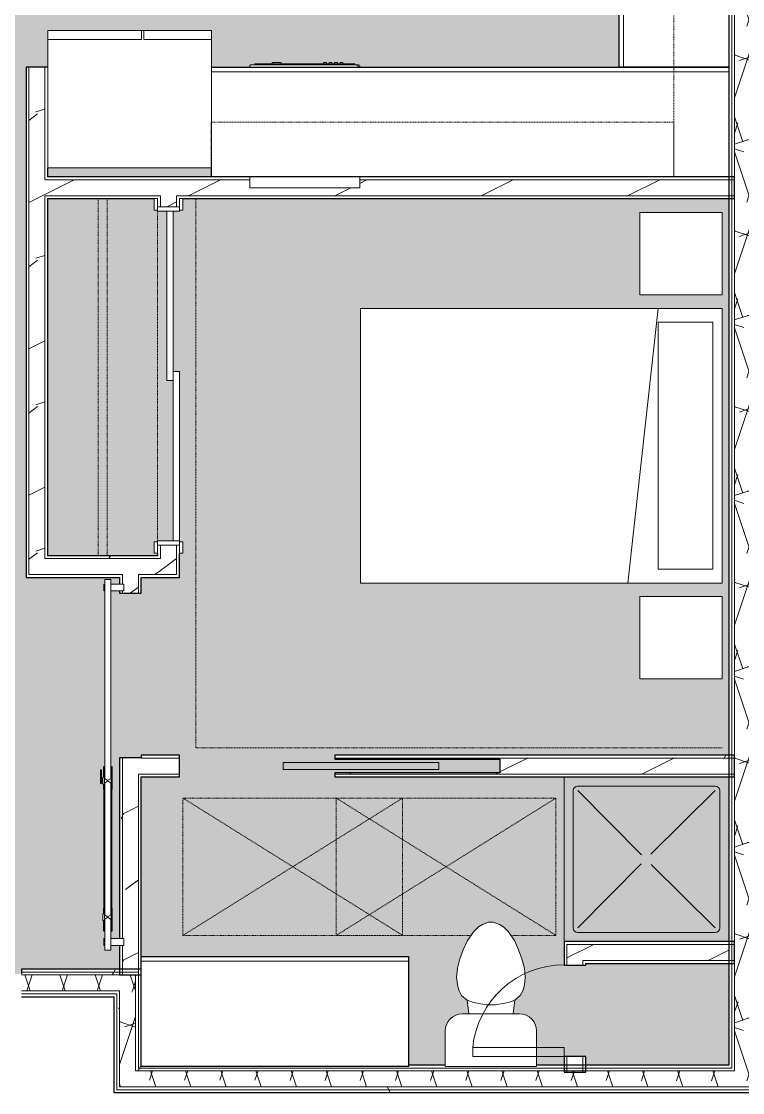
# Model space of a CAD drawing. Header units: inches. Extents: x -4830 to -235, y 9551 to 12852.
# Drawn here: x -3093.1 to -2935.5, y 11716.6 to 11950.7 of the extents above; entities that cross this region are included whole.
import ezdxf

# ---------------------------------------------------------------- set-up
doc = ezdxf.new("R2010")
doc.units = ezdxf.units.IN
doc.header["$MEASUREMENT"] = 0
doc.linetypes.add('Dash', pattern=[0.25, 0.125, -0.125])
for name, color, linetype, lineweight in [('0-1', 7, 'Continuous', 5), ('0-2', 7, 'Continuous', 9), ('A-AREA-PATT-2', 254, 'Continuous', 9), ('A-DOOR-1', 7, 'Continuous', 9), ('A-DOOR-2', 50, 'Continuous', 13), ('A-DOOR-3', 250, 'Continuous', 25), ('A-DOOR-FRAM-1', 50, 'Continuous', 13), ('A-GENM-HDLN-1', 7, 'Dash', 9), ('A-WALL-1', 250, 'Continuous', 25), ('A-WALL-2', 7, 'Continuous', 9), ('A-WALL-PATT-1', 7, 'Continuous', 9), ('A-WALL-PATT-2', 8, 'Continuous', 9), ('A-WALL-PATT-3', 253, 'Continuous', 9), ('I-FURN-1', 7, 'Continuous', 9), ('I-FURN-HDLN-1', 7, 'Dash', 9), ('I-WALL-1', 250, 'Continuous', 25), ('P-SANR-FIXT-1', 7, 'Continuous', 9), ('Q-CASE-1', 250, 'Continuous', 25), ('Q-CASE-2', 7, 'Continuous', 9), ('Q-CASE-HDLN-1', 7, 'Dash', 9), ('Q-SPCQ-1', 7, 'Continuous', 9)]:
    doc.layers.add(name, color=color, linetype=linetype, lineweight=lineweight)
pattern_1 = [(0, (0, 0), (61.44, 15.36), [2.534, -43.546, 2.534, -43.546, -245.76]), (0, (0, 0), (61.44, 15.36), [-92.16, 2.534, -89.626, 2.534, -43.546, -107.52]), (0, (0, 0), (61.44, 15.36), [-230.4, 2.534, -28.186, 2.534, -74.266]), (120, (23.04, 7.68), (-44.02215, 45.5286), [2.534, -43.546, 2.534, -43.546, -245.76]), (120, (23.04, 7.68), (-44.02215, 45.5286), [-92.16, 2.534, -89.626, 2.534, -43.546, -107.52]), (120, (23.04, 7.68), (-44.02215, 45.5286), [-230.4, 2.534, -28.186, 2.534, -74.266]), (240, (30.72, 38.4), (-17.41785, -60.8886), [2.534, -43.546, 2.534, -43.546, -245.76]), (240, (30.72, 38.4), (-17.41785, -60.8886), [-92.16, 2.534, -89.626, 2.534, -43.546, -107.52]), (240, (30.72, 38.4), (-17.41785, -60.8886), [-230.4, 2.534, -28.186, 2.534, -74.266])]
pattern_2 = [(216.87, (12.795, 31.987), (95.9612857, 63.9749714), [15.994, -143.942]), (206.565, (31.987, 22.391), (-31.986981, -31.986924), [35.763, -35.763]), (198.435, (31.987, 6.397), (-63.974746, -31.987128), [20.231, -80.922])]
pattern_3 = [(161.57, (0.96, 0.96), (-7.6802237, -0.0009796), [0, -54.643, 6.067, 0]), (18.43, (-0.96, 0.96), (-7.6802237, 0.0009796), [0, -54.643, 6.067, 0]), (108.43, (0.96, 0.96), (3.8382953, -19.2013653), [18.211, -42.499]), (71.57, (-0.96, 0.96), (3.8382953, 19.2013653), [18.211, -42.499])]

# ---------------------------------------------------------------- blocks, each defined once
blk = doc.blocks.new('Pocket_Door_2385 - 34_ x 80_-1722045-FLOOR PLAN - 3RD FLOOR')
at = {"layer": 'A-DOOR-2'}
for p, q in [((-39.67, 0.75), (-39.67, -0.75)), ((-5.67, 0.75), (-39.67, 0.75)), ((-5.67, -0.75), (-5.67, 0.75)), ((-39.67, -0.75), (-5.67, -0.75))]:
    blk.add_line(p, q, dxfattribs=at)
blk = doc.blocks.new('FOLDING_SLIDING CLOSET - 72_ x 80_-1372885-FLOOR PLAN - 3RD FLOOR')
at = {"layer": 'A-DOOR-1'}
for p, q in [((-38.75, 3.25), (-36.25, 3.25)), ((-38.75, 2.5), (-38.75, 3.25)), ((-36.25, 2.5), (-38.75, 2.5)), ((-36.25, 3.25), (-36.25, 2.5)), ((36.25, 3.25), (38.75, 3.25)), ((36.25, 2.5), (36.25, 3.25)), ((38.75, 2.5), (36.25, 2.5)), ((38.75, 3.25), (38.75, 2.5)), ((-38.75, -2.25), (-36.25, -2.25)), ((-38.75, -3), (-38.75, -2.25)), ((-36.25, -2.25), (-36.25, -3)), ((36.25, -2.25), (38.75, -2.25)), ((36.25, -3), (36.25, -2.25)), ((38.75, -2.25), (38.75, -3)), ((-36.25, -3), (-38.75, -3)), ((38.75, -3), (36.25, -3))]:
    blk.add_line(p, q, dxfattribs=at)
at = {"layer": 'A-DOOR-2'}
for p, q in [((-1, 0.5), (36, 0.5)), ((-1, -0.875), (-1, 0.5)), ((36, 0.5), (36, -0.875)), ((-36, -0.875), (1, -0.875)), ((-36, -2.25), (-36, -0.875)), ((1, -2.25), (-36, -2.25)), ((36, -0.875), (-1, -0.875)), ((1, -0.875), (1, -2.25))]:
    blk.add_line(p, q, dxfattribs=at)
at = {"layer": 'A-DOOR-FRAM-1'}
for p, q in [((-37, 2.5), (-36, 2.5)), ((-37, -2.25), (-37, 2.5)), ((-36, 2.5), (-36, -2.25)), ((36, 2.5), (37, 2.5)), ((36, -2.25), (36, 2.5)), ((37, 2.5), (37, -2.25)), ((-36, -2.25), (-37, -2.25)), ((37, -2.25), (36, -2.25))]:
    blk.add_line(p, q, dxfattribs=at)
blk = doc.blocks.new('Refrigerator_-_Side-by-Side_6047 - 36_ X 30_-345559-FLOOR PLAN - 3RD FLOOR')
at = {"layer": 'Q-SPCQ-1'}
for p, q in [((17.87, 14.42), (-17.88, 14.42)), ((-17.88, 14.42), (-17.88, -15.58)), ((17.87, -15.58), (17.87, 14.42)), ((-17.88, -13.58), (-3.13, -13.58)), ((-17.88, -13.58), (-17.88, -15.58)), ((-3.13, -15.58), (-3.13, -13.58)), ((-2.63, -13.58), (17.87, -13.58)), ((-2.63, -13.58), (-2.63, -15.58)), ((17.87, -15.58), (17.87, -13.58)), ((-17.88, -15.58), (17.87, -15.58)), ((-3.13, -15.58), (-17.88, -15.58)), ((17.87, -15.58), (-2.63, -15.58))]:
    blk.add_line(p, q, dxfattribs=at)
blk = doc.blocks.new('OD_CW_Base Cabinet - OD_CW_Base Cabinet-1964684-FLOOR PLAN - 3RD FLOOR')
at = {"layer": 'Q-CASE-1'}
for p, q in [((0.74, 0), (113.84, 0)), ((113.84, 0), (113.84, -24)), ((0.74, -24), (0.74, -22)), ((113.84, -24), (0.74, -24))]:
    blk.add_line(p, q, dxfattribs=at)
at = {"layer": 'Q-CASE-2'}
for p, q in [((0.74, 0), (113.84, 0)), ((113.84, -1), (0.74, -1)), ((0.74, -1), (113.84, -1)), ((113.84, 0), (113.84, -1)), ((113.84, -1), (113.84, -24)), ((0.74, -24), (0.74, -22)), ((113.84, -24), (0.74, -24))]:
    blk.add_line(p, q, dxfattribs=at)
blk = doc.blocks.new('Dishwasher_15404 - 34_ counter-V39-FLOOR PLAN - 3RD FLOOR')
at = {"layer": 'Q-SPCQ-1'}
for p, q in [((2.37, 0), (0, 0)), ((0, 0), (0, -24)), ((26.68, 0), (26.37, 0)), ((26.87, -22.93), (26.87, -0.2)), ((27.12, -1.09), (26.87, -1.09)), ((27.12, -1.09), (27.12, -22.91)), ((27.37, -4.82), (27.12, -4.82)), ((27.12, -6.79), (27.37, -6.79)), ((27.37, -4.96), (27.37, -5.81)), ((27.37, -5.81), (27.37, -6.66)), ((27.37, -16.15), (27.12, -16.15)), ((27.37, -16.15), (27.37, -16.74)), ((27.12, -16.74), (27.37, -16.74)), ((27.37, -17.33), (27.12, -17.33)), ((27.12, -17.92), (27.37, -17.92)), ((27.37, -18.51), (27.12, -18.51)), ((27.37, -17.33), (27.37, -17.92)), ((27.37, -18.51), (27.37, -19.1)), ((27.12, -19.1), (27.37, -19.1)), ((27.37, -19.69), (27.12, -19.69)), ((27.12, -20.28), (27.37, -20.28)), ((27.37, -19.69), (27.37, -20.28)), ((27.12, -22.91), (26.87, -22.91)), ((26.87, -23.8), (26.87, -22.93)), ((0, -24), (2.37, -24)), ((26.37, -24), (26.68, -24))]:
    blk.add_line(p, q, dxfattribs=at)
for centre, radius, start, end in [((26.68, -0.2), 0.197, 360, 90), ((26.68, -0.2), 0.197, 15, 75), ((25.8, -22.93), 1.07, 302.4275, 0), ((26.68, -23.8), 0.197, 270, 0)]:
    blk.add_arc(centre, radius, start, end, dxfattribs=at)
blk = doc.blocks.new('OD_CW_Base Cabinet - OD_CW_Base Cabinet-1964726-FLOOR PLAN - 3RD FLOOR')
at = {"layer": 'Q-CASE-1'}
for p, q in [((0.74, -24), (0.74, 0)), ((0.74, 0), (133.01, 0)), ((133.01, 0), (133.01, -24)), ((46.97, -24), (0.74, -24)), ((133.01, -24), (70.97, -24))]:
    blk.add_line(p, q, dxfattribs=at)
at = {"layer": 'Q-CASE-2'}
for p, q in [((0.74, -1), (0.74, 0)), ((0.74, 0), (133.01, 0)), ((46.97, -1), (0.74, -1)), ((0.74, -24), (0.74, -1)), ((0.74, -1), (46.97, -1)), ((133.01, -1), (70.97, -1)), ((70.97, -1), (133.01, -1)), ((133.01, 0), (133.01, -1)), ((133.01, -1), (133.01, -24)), ((46.97, -24), (0.74, -24)), ((133.01, -24), (70.97, -24))]:
    blk.add_line(p, q, dxfattribs=at)
blk = doc.blocks.new('OD_CW_Upper Cabinet - OD_CW_Upper Cabinet-1964754-FLOOR PLAN - 3RD FLOOR')
at = {"layer": 'Q-CASE-HDLN-1'}
for p, q in [((157.01, 24), (0.74, 24)), ((0.74, 24), (0.74, 12)), ((157.01, 12), (157.01, 24)), ((0.74, 12), (157.01, 12))]:
    blk.add_line(p, q, dxfattribs=at)
blk = doc.blocks.new('Toilet-Domestic-3D - Toilet-Domestic-3D-1372870-FLOOR PLAN - 3RD FLOOR')
at = {"layer": 'P-SANR-FIXT-1'}
for p, q in [((-1.87, 11.5), (-0.5, 12)), ((-0.5, 12), (0.5, 12)), ((0.5, 12), (1.87, 11.5)), ((-5.13, 8), (-3.74, 10)), ((-3.74, 10), (-2.74, 11)), ((-2.74, 11), (-1.87, 11.5)), ((1.87, 11.5), (2.74, 11)), ((2.74, 11), (3.74, 10)), ((3.74, 10), (5.13, 8)), ((-6.06, 6), (-5.13, 8)), ((5.13, 8), (6.06, 6)), ((-6.79, 4), (-6.06, 6)), ((6.06, 6), (6.79, 4)), ((-7.33, 1.99), (-6.79, 4)), ((6.79, 4), (7.33, 1.99)), ((-7.5, 0), (-7.33, 1.99)), ((7.33, 1.99), (7.5, 0)), ((-7.41, -1), (-7.5, 0)), ((-7.24, -2), (-7.41, -1)), ((-6.97, -3), (-7.24, -2)), ((7.24, -2), (6.97, -3)), ((7.41, -1), (7.24, -2)), ((7.5, 0), (7.41, -1)), ((-6.4, -4), (-6.97, -3)), ((-5.21, -5), (-6.4, -4)), ((6.4, -4), (5.21, -5)), ((6.97, -3), (6.4, -4)), ((-3.84, -5.5), (-5.21, -5)), ((-4.86, -8.02), (-5.21, -5)), ((-1, -6), (-3.84, -5.5)), ((1, -6), (-1, -6)), ((3.84, -5.5), (1, -6)), ((5.21, -5), (3.84, -5.5)), ((4.86, -8.02), (5.21, -5)), ((6.25, -8.02), (-6.25, -8.02)), ((-9.98, -11.75), (-9.98, -19.48)), ((9.98, -19.48), (9.98, -11.75)), ((-9.98, -19.48), (9.98, -19.48))]:
    blk.add_line(p, q, dxfattribs=at)
for centre, start, end in [((-6.25, -11.75), 90, 180), ((6.25, -11.75), 0, 90)]:
    blk.add_arc(centre, 3.73, start, end, dxfattribs=at)
blk = doc.blocks.new('OD_CW_Base Cabinet - OD_CW_Base Cabinet-1913600-FLOOR PLAN - 3RD FLOOR')
at = {"layer": 'Q-CASE-1'}
for p, q in [((0.74, -24), (0.74, 0)), ((0.74, 0), (59.14, 0)), ((59.14, 0), (59.14, -24)), ((59.14, -24), (0.74, -24))]:
    blk.add_line(p, q, dxfattribs=at)
at = {"layer": 'Q-CASE-2'}
for p, q in [((0.74, -1), (0.74, 0)), ((0.74, 0), (59.14, 0)), ((59.14, -1), (0.74, -1)), ((0.74, -24), (0.74, -1)), ((0.74, -1), (59.14, -1)), ((59.14, 0), (59.14, -1)), ((59.14, -1), (59.14, -24)), ((59.14, -24), (0.74, -24))]:
    blk.add_line(p, q, dxfattribs=at)
blk = doc.blocks.new('Shower Base-3D - 36_ x 36_-V42-FLOOR PLAN - 3RD FLOOR')
at = {"layer": 'P-SANR-FIXT-1'}
for p, q in [((-18, 18), (-18, -18)), ((-16, -15), (-16, 15)), ((-15, 16), (15, 16)), ((-1.12, 1), (-15, 15)), ((0.97, 1.14), (15, 15)), ((16, 15), (16, -15)), ((-1.13, -0.98), (-15, -15)), ((1.01, -1.11), (15, -15)), ((15, -16), (-15, -16))]:
    blk.add_line(p, q, dxfattribs=at)
for centre, start, end in [((-15, 15), 90, 180), ((15, 15), 360, 90), ((-15, -15), 180, 270), ((15, -15), 270, 0)]:
    blk.add_arc(centre, 1, start, end, dxfattribs=at)
blk = doc.blocks.new('Interior_barn_door_18732 - Interior_barn_door_18732-1656080-FLOOR PLAN - 3RD FLOOR')
at = {"layer": 'A-DOOR-1'}
for p, q in [((-53.21, 5.57), (-60, 5.57)), ((-60, 4.95), (-60, 5.57)), ((-60, 4.32), (-60, 4.95)), ((-57.5, 5.85), (-59, 5.85)), ((-59, 5.85), (-59, 5.57)), ((-57.5, 5.57), (-57.5, 5.85)), ((-53.56, 6), (-52.06, 6)), ((-53.56, 6), (-53.56, 5.67)), ((-53.56, 5.67), (-52.06, 5.67)), ((-53.29, 5.67), (-52.82, 4.92)), ((-52.82, 4.98), (-53.29, 4.23)), ((-52.76, 4.92), (-52.29, 5.67)), ((-52.29, 4.23), (-52.76, 4.98)), ((-23.42, 5.57), (-52.37, 5.57)), ((-52.06, 5.67), (-52.06, 6)), ((-24.9, 5.82), (-50.9, 5.82)), ((-23.73, 6), (-22.23, 6)), ((-23.73, 5.67), (-23.73, 6)), ((-23.73, 5.67), (-22.23, 5.67)), ((-23.44, 6.07), (-23.69, 6.07)), ((-23.69, 6.07), (-23.44, 6.07)), ((-23.35, 6.57), (-23.63, 6.57)), ((-23.63, 6.57), (-23.63, 6.32)), ((-23.63, 6.32), (-23.35, 6.32)), ((-23.59, 6.57), (-23.59, 6.32)), ((-23.5, 5.67), (-23.03, 4.92)), ((-23.03, 4.98), (-23.5, 4.23)), ((-23.44, 6.07), (-22.69, 6.07)), ((-23.41, 6.57), (-22.49, 6.57)), ((-22.49, 6.32), (-23.41, 6.32)), ((-23.32, 6.32), (-23.32, 6.07)), ((-23.32, 6.32), (-23.32, 6.07)), ((-22.97, 4.92), (-22.5, 5.67)), ((-22.5, 4.23), (-22.97, 4.98)), ((-22.82, 6.07), (-22.82, 6.32)), ((-22.82, 6.07), (-22.82, 6.32)), ((-22.44, 6.07), (-22.69, 6.07)), ((-22.69, 6.07), (-22.44, 6.07)), ((-22.49, 6.57), (-22.67, 6.57)), ((-22.67, 6.32), (-22.49, 6.32)), ((21, 5.57), (-22.58, 5.57)), ((-22.49, 6.57), (-22.49, 6.32)), ((-22.23, 6), (-22.23, 5.67)), ((-20.62, 6.32), (-20.62, 6.57)), ((18.5, 5.85), (18.5, 5.57)), ((20, 5.85), (18.5, 5.85)), ((20, 5.57), (20, 5.85)), ((21, 5.57), (21, 4.95)), ((21, 4.95), (21, 4.32)), ((-60, 4.32), (-53.22, 4.32)), ((-59, 4.32), (-59, 1.47)), ((-57.5, 1.47), (-57.5, 4.32)), ((-52.79, 4.23), (-53.27, 4.23)), ((-52.31, 4.23), (-52.79, 4.23)), ((-52.36, 4.32), (-23.43, 4.32)), ((-50.9, 4.07), (-24.9, 4.07)), ((-23, 4.23), (-23.48, 4.23)), ((-22.52, 4.23), (-23, 4.23)), ((-22.57, 4.32), (21, 4.32)), ((18.5, 4.32), (18.5, 1.47)), ((20, 1.47), (20, 4.32)), ((-59, 1.47), (-57.5, 1.47)), ((18.5, 1.47), (20, 1.47))]:
    blk.add_line(p, q, dxfattribs=at)
for points, knots in [([(-23.63, 6.57), (-23.6, 6.57), (-23.54, 6.57), (-23.46, 6.57), (-23.43, 6.57)], [-0.72570661, -0.72570661, -0.72570661, -0.72570661, -0.67955891, -0.66350319, -0.66350319, -0.66350319, -0.66350319]), ([(-23.43, 6.32), (-23.46, 6.32), (-23.54, 6.32), (-23.6, 6.32), (-23.63, 6.32)], [0.66350319, 0.66350319, 0.66350319, 0.66350319, 0.67955891, 0.72570661, 0.72570661, 0.72570661, 0.72570661]), ([(-22.49, 6.57), (-22.52, 6.57), (-22.6, 6.57), (-22.69, 6.57), (-22.7, 6.57)], [-0.1486938, -0.1486938, -0.1486938, -0.1486938, -0.13013365, -0.08496789, -0.08496789, -0.08496789, -0.08496789]), ([(-22.68, 6.32), (-22.66, 6.32), (-22.61, 6.32), (-22.52, 6.32), (-22.49, 6.32)], [0.08496789, 0.08496789, 0.08496789, 0.08496789, 0.13013365, 0.1486938, 0.1486938, 0.1486938, 0.1486938]), ([(-22.49, 6.57), (-22.05, 6.57), (-21.63, 6.57), (-21.29, 6.57), (-20.97, 6.57), (-20.67, 6.57), (-20.62, 6.57), (-20.62, 6.57)], [-0.722227, -0.722227, -0.722227, -0.722227, -0.6854273, -0.6485379, -0.6054888, -0.5563887, -0.5098073, -0.5098073, -0.5098073, -0.5098073]), ([(-20.62, 6.32), (-20.62, 6.32), (-20.67, 6.32), (-20.97, 6.32), (-21.29, 6.32), (-21.63, 6.32), (-22.05, 6.32), (-22.49, 6.32)], [0.5098073, 0.5098073, 0.5098073, 0.5098073, 0.5563887, 0.6054888, 0.6485379, 0.6854273, 0.722227, 0.722227, 0.722227, 0.722227]), ([(-20.62, 6.57), (-20.62, 6.57), (-20.63, 6.57), (-20.69, 6.57), (-20.77, 6.57), (-20.79, 6.57)], [-0.50809684, -0.50809684, -0.50809684, -0.50809684, -0.4969616, -0.43765961, -0.42483944, -0.42483944, -0.42483944, -0.42483944]), ([(-20.79, 6.32), (-20.77, 6.32), (-20.69, 6.32), (-20.63, 6.32), (-20.62, 6.32), (-20.62, 6.32)], [0.42483944, 0.42483944, 0.42483944, 0.42483944, 0.43765961, 0.4969616, 0.50809684, 0.50809684, 0.50809684, 0.50809684])]:
    blk.add_open_spline(points, degree=3, knots=knots, dxfattribs=at)
for points in [[(-22.67, 6.57), (-22.65, 6.57), (-22.6, 6.57), (-22.5, 6.57)], [(-22.5, 6.32), (-22.6, 6.32), (-22.65, 6.32), (-22.67, 6.32)], [(-22.47, 6.57), (-22.52, 6.57), (-22.58, 6.57), (-22.65, 6.57)], [(-22.63, 6.32), (-22.57, 6.32), (-22.52, 6.32), (-22.47, 6.32)], [(-22.62, 6.57), (-22.58, 6.57), (-22.54, 6.57), (-22.5, 6.57)], [(-22.5, 6.32), (-22.54, 6.32), (-22.58, 6.32), (-22.62, 6.32)]]:
    blk.add_open_spline(points, degree=3, dxfattribs=at)
at = {"layer": 'A-DOOR-3'}
for p, q in [((-55.9, 5.82), (-53.56, 5.82)), ((-55.9, 5.57), (-55.9, 5.82)), ((-52.06, 5.82), (-50.9, 5.82)), ((-50.9, 5.82), (-50.9, 5.57)), ((-24.9, 5.82), (-23.73, 5.82)), ((-24.9, 5.55), (-24.9, 5.82)), ((-22.23, 5.82), (-19.9, 5.82)), ((-19.9, 5.82), (-19.9, 5.55)), ((-55.9, 4.07), (-55.9, 4.32)), ((-50.9, 4.07), (-55.9, 4.07)), ((-50.9, 4.33), (-50.9, 4.07)), ((-24.9, 4.07), (-24.9, 4.34)), ((-19.9, 4.07), (-24.9, 4.07)), ((-19.9, 4.34), (-19.9, 4.07))]:
    blk.add_line(p, q, dxfattribs=at)
blk = doc.blocks.new('OD_CW_Upper Cabinet - OD_CW_Upper Cabinet-1964653-FLOOR PLAN - 3RD FLOOR')
at = {"layer": 'Q-CASE-HDLN-1'}
for p, q in [((101.84, 24), (0.74, 24)), ((0.74, 24), (0.74, 12)), ((101.84, 12), (101.84, 24)), ((0.74, 12), (101.84, 12))]:
    blk.add_line(p, q, dxfattribs=at)
blk = doc.blocks.new('OD_CW_Closet - OD_CW_Closet-1690832-FLOOR PLAN - 3RD FLOOR')
at = {"layer": 'Q-CASE-HDLN-1'}
for p, q in [((0.74, -24), (0.74, -0.73)), ((3.24, 0), (75.74, 0)), ((78.24, 0), (78.78, 0)), ((78.78, 0), (78.78, -24)), ((0.74, -11), (78.78, -11)), ((0.74, -13), (78.78, -13)), ((78.78, -24), (0.74, -24))]:
    blk.add_line(p, q, dxfattribs=at)
blk = doc.blocks.new('Single-Flush - CLOSET-1720256-FLOOR PLAN - 3RD FLOOR')
at = {"layer": 'A-DOOR-1'}
blk.add_arc((10, -2.38), 20.07, 180, 264.2799, dxfattribs=at)
at = {"layer": 'A-DOOR-2'}
for p, q in [((8, -2.38), (8, -22.34)), ((10, -2.38), (8, -2.38)), ((10, -2.38), (10, -22.34)), ((10, -22.34), (8, -22.34))]:
    blk.add_line(p, q, dxfattribs=at)
blk = doc.blocks.new('ADA Clearances - 30_x48_-V43-FLOOR PLAN - 3RD FLOOR')
at = {"layer": 'A-GENM-HDLN-1'}
for p, q in [((15, 24), (-15, -24)), ((-15, 24), (15, -24)), ((-15, -5.48), (-15, 24)), ((-15, 24), (15, 24)), ((15, 24), (15, -24)), ((-15, -24), (-15, -14.12)), ((15, -24), (-15, -24))]:
    blk.add_line(p, q, dxfattribs=at)
blk = doc.blocks.new('ADA Clearances - 30_x48_-1721104-FLOOR PLAN - 3RD FLOOR')
at = {"layer": 'A-GENM-HDLN-1'}
for p, q in [((15, 24), (-15, -24)), ((-15, 24), (15, -24)), ((-15, -24), (-15, 24)), ((-15, 24), (15, 24)), ((15, 24), (15, -24)), ((15, -24), (-15, -24))]:
    blk.add_line(p, q, dxfattribs=at)
blk = doc.blocks.new('Bed-Standard - Queen 60_ x 79_-1433484-FLOOR PLAN - 3RD FLOOR')
at = {"layer": 'I-FURN-1'}
for p, q in [((-19.31, 41.3), (40.69, 41.3)), ((-19.31, -37.7), (-19.31, 41.3)), ((40.69, 41.3), (40.69, -37.7)), ((40.69, -23.7), (-19.31, -17.13)), ((-16.31, -23.7), (37.69, -23.7)), ((-16.31, -35.7), (-16.31, -23.7)), ((37.69, -35.7), (37.69, -23.7)), ((-16.31, -35.7), (37.69, -35.7)), ((40.69, -37.7), (-19.31, -37.7))]:
    blk.add_line(p, q, dxfattribs=at)
at = {"layer": 'I-FURN-HDLN-1'}
for p, q in [((-55.31, 77.3), (64.69, 77.3)), ((-55.31, -37.7), (-55.31, 77.3)), ((64.69, 77.3), (64.69, -37.7))]:
    blk.add_line(p, q, dxfattribs=at)
blk = doc.blocks.new('Table-Night Stand - 18_ x 18_ x 24_-1372838-FLOOR PLAN - 3RD FLOOR')
at = {"layer": 'I-FURN-1'}
for p, q in [((0.15, 0), (18.15, 0)), ((0.15, -18), (0.15, 0)), ((18.15, 0), (18.15, -18)), ((18.15, -18), (0.15, -18))]:
    blk.add_line(p, q, dxfattribs=at)
blk = doc.blocks.new('CTR - 1st Phase - Unit Layouts_rvt-1-FLOOR PLAN - 3RD FLOOR')
at = {"layer": 'A-WALL-PATT-1'}
h = blk.add_hatch(dxfattribs=at)
h.set_pattern_fill('FP_1', color=256, style=0, pattern_type=2)
h.set_pattern_definition(pattern_1)
h.paths.add_polyline_path([(-2961.52, 11916.14), (-2938.52, 11916.14), (-2938.52, 11916.76), (-3019.18, 11916.76), (-3019.18, 11916.14), (-3003.62, 11916.14)], flags=0)
h.paths.add_polyline_path([(-3059.23, 11916.14), (-3043.18, 11916.14), (-3043.18, 11916.76), (-3087.37, 11916.76), (-3087.37, 11916.14), (-3060.14, 11916.14)], flags=0)
h = blk.add_hatch(dxfattribs=at)
h.set_pattern_fill('FP_1', color=256, style=0, pattern_type=2)
h.set_pattern_definition(pattern_1)
h.paths.add_polyline_path([(-3063.35, 11833.34), (-3063.35, 11833.96), (-3088, 11833.96), (-3088, 11833.34), (-3071.05, 11833.34)], flags=0)
h = blk.add_hatch(dxfattribs=at)
h.set_pattern_fill('FP_1', color=256, style=0, pattern_type=2)
h.set_pattern_definition(pattern_1)
h.paths.add_polyline_path([(-3071.67, 11742.34), (-3071.05, 11742.34), (-3071.13, 11748.79), (-3071.67, 11748.79)], flags=0)
h.paths.add_polyline_path([(-3071.67, 11750.29), (-3071.05, 11750.29), (-3071.05, 11789.79), (-3071.67, 11789.79), (-3071.67, 11754.39)], flags=0)
h.paths.add_polyline_path([(-3071.67, 11825.79), (-3071.05, 11825.79), (-3071.05, 11826.29), (-3071.67, 11826.29)], flags=0)
h.paths.add_polyline_path([(-3071.41, 11827.79), (-3071.05, 11827.79), (-3071.05, 11829.21), (-3071.67, 11829.21), (-3071.67, 11827.79)], flags=0)
h = blk.add_hatch(dxfattribs=at)
h.set_pattern_fill('FP_1', color=256, style=0, pattern_type=2)
h.set_pattern_definition(pattern_1)
h.paths.add_polyline_path([(-3058.6, 11789.75), (-3058.6, 11790.38), (-3066.92, 11790.38), (-3066.92, 11789.75), (-3060.14, 11789.75)], flags=0)
h.paths.add_polyline_path([(-3022.11, 11789.75), (-2938.52, 11789.75), (-2938.52, 11790.38), (-3024.6, 11790.38), (-3024.6, 11789.75)], flags=0)
at = {"layer": 'A-WALL-PATT-2'}
h = blk.add_hatch(dxfattribs=at)
h.set_pattern_fill('FP_2', color=256, style=0, pattern_type=2)
h.set_pattern_definition(pattern_2)
h.paths.add_polyline_path([(-3088, 11833.34), (-3088, 11940.76), (-3091.5, 11940.76), (-3091.5, 11833.34), (-3088, 11833.34)], flags=0)
h = blk.add_hatch(dxfattribs=at)
h.set_pattern_fill('FP_2', color=256, style=0, pattern_type=2)
h.set_pattern_definition(pattern_2)
h.paths.add_polyline_path([(-3038.74, 11912.64), (-2937.27, 11912.64), (-2937.27, 11916.14), (-3019.18, 11916.14), (-3019.18, 11914.39), (-3043.18, 11914.39), (-3043.18, 11916.14), (-3088, 11916.14), (-3088, 11912.64), (-3043.18, 11912.64)], flags=0)
h = blk.add_hatch(dxfattribs=at)
h.set_pattern_fill('FP_2', color=256, style=0, pattern_type=2)
h.set_pattern_definition(pattern_2)
h.paths.add_polyline_path([(-3060.14, 11829.84), (-3059.23, 11829.84), (-3059.23, 11836.26), (-3062.73, 11836.26), (-3062.73, 11829.84), (-3060.39, 11829.84)], flags=0)
h.paths.add_polyline_path([(-3061.35, 11910.26), (-3059.23, 11910.26), (-3059.23, 11912.64), (-3062.73, 11912.64), (-3062.73, 11910.26)], flags=0)
h = blk.add_hatch(dxfattribs=at)
h.set_pattern_fill('FP_2', color=256, style=0, pattern_type=2)
h.set_pattern_definition(pattern_2)
h.paths.add_polyline_path([(-3067.55, 11829.84), (-3062.73, 11829.84), (-3062.73, 11833.34), (-3091.5, 11833.34), (-3091.5, 11829.84), (-3071.05, 11829.84)], flags=0)
h = blk.add_hatch(dxfattribs=at)
h.set_pattern_fill('FP_2', color=256, style=0, pattern_type=2)
h.set_pattern_definition(pattern_2)
h.paths.add_polyline_path([(-3070.77, 11742.34), (-3067.55, 11742.34), (-3067.56, 11789.79), (-3071.05, 11789.79), (-3071.05, 11750.29), (-3070.77, 11750.29), (-3070.77, 11748.79), (-3071.05, 11748.79), (-3071.05, 11742.34)], flags=0)
h.paths.add_polyline_path([(-3070.77, 11825.79), (-3067.55, 11825.79), (-3067.55, 11829.84), (-3071.05, 11829.84), (-3071.05, 11827.79), (-3070.77, 11827.79), (-3070.77, 11826.29), (-3071.05, 11826.29), (-3071.05, 11825.79)], flags=0)
h = blk.add_hatch(dxfattribs=at)
h.set_pattern_fill('FP_2', color=256, style=0, pattern_type=2)
h.set_pattern_definition(pattern_2)
h.paths.add_polyline_path([(-3060.14, 11786.25), (-3058.6, 11786.25), (-3058.6, 11789.75), (-3067.55, 11789.75), (-3067.55, 11786.25), (-3060.37, 11786.25)], flags=0)
h.paths.add_polyline_path([(-2958, 11786.25), (-2938.52, 11786.26), (-2938.52, 11789.75), (-3024.6, 11789.75), (-3024.6, 11789.5), (-2988.6, 11789.5), (-2988.6, 11786.5), (-3024.6, 11786.5), (-3024.6, 11786.25), (-2988.6, 11786.25)], flags=0)
h = blk.add_hatch(dxfattribs=at)
h.set_pattern_fill('FP_2', color=256, style=0, pattern_type=2)
h.set_pattern_definition(pattern_2)
h.paths.add_polyline_path([(-2970.4, 11745.5), (-2938.52, 11745.5), (-2938.52, 11749), (-2973.9, 11749), (-2973.9, 11745.5)], flags=0)
at = {"layer": 'A-WALL-1'}
for p, q in [((-3092.12, 11940.76), (-3092.12, 11833.96)), ((-3087.37, 11940.76), (-3092.12, 11940.76)), ((-3087.37, 11916.76), (-3087.37, 11918.76)), ((-3051.62, 11916.76), (-3087.37, 11916.76)), ((-2937.27, 11916.76), (-2938.52, 11916.76)), ((-2937.27, 11912.01), (-2937.27, 11916.76)), ((-3087.37, 11912.01), (-3064.1, 11912.01)), ((-3087.37, 11833.96), (-3087.37, 11912.01)), ((-3057.85, 11912.01), (-2937.27, 11912.01)), ((-3063.35, 11834.51), (-3063.35, 11833.96)), ((-3058.6, 11829.21), (-3058.6, 11834.51)), ((-3092.12, 11833.96), (-3092.12, 11829.84)), ((-3063.35, 11833.96), (-3087.37, 11833.96)), ((-3092.12, 11829.84), (-3092.12, 11829.21)), ((-3092.12, 11829.21), (-3071.67, 11829.21)), ((-3071.67, 11829.21), (-3071.67, 11827.79)), ((-3066.92, 11825.79), (-3066.92, 11829.21)), ((-3066.92, 11829.21), (-3063.35, 11829.21)), ((-3063.35, 11829.21), (-3059.23, 11829.21)), ((-3059.23, 11829.21), (-3058.6, 11829.21)), ((-3071.67, 11826.29), (-3071.67, 11825.79)), ((-3071.67, 11825.79), (-3066.92, 11825.79)), ((-3066.92, 11789.79), (-3071.67, 11789.79)), ((-3071.67, 11789.79), (-3071.67, 11750.29)), ((-3058.6, 11790.38), (-3066.92, 11790.38)), ((-3066.92, 11790.38), (-3066.92, 11789.79)), ((-3058.6, 11785.63), (-3058.6, 11790.38)), ((-2937.27, 11790.38), (-3024.6, 11790.38)), ((-3024.6, 11790.38), (-3024.6, 11789.5)), ((-2937.27, 11785.63), (-2937.27, 11790.38)), ((-3024.6, 11789.5), (-2988.6, 11789.5)), ((-2988.6, 11789.5), (-2988.6, 11786.5)), ((-3066.92, 11746.37), (-3066.92, 11785.63)), ((-3066.92, 11785.63), (-3058.6, 11785.63)), ((-2988.6, 11786.5), (-3024.6, 11786.5)), ((-3024.6, 11786.5), (-3024.6, 11785.63)), ((-3024.6, 11785.63), (-2937.27, 11785.63)), ((-3071.67, 11748.79), (-3071.67, 11742.34)), ((-2937.27, 11749.63), (-2974.52, 11749.63)), ((-2974.52, 11749.63), (-2974.52, 11749)), ((-2974.52, 11749), (-2974.52, 11744.88)), ((-2937.27, 11744.88), (-2937.27, 11749.63)), ((-2974.52, 11744.88), (-2974.52, 11744.5)), ((-2974.52, 11744.5), (-2969.77, 11744.5)), ((-2969.77, 11744.88), (-2937.27, 11744.88)), ((-2969.77, 11744.5), (-2969.77, 11744.88)), ((-3071.67, 11742.34), (-3066.92, 11742.34)), ((-2969.77, 11724.5), (-2974.52, 11724.5)), ((-2974.52, 11724.5), (-2974.52, 11721.12)), ((-2969.77, 11721.12), (-2969.77, 11724.5)), ((-2974.52, 11721.12), (-2969.77, 11721.12))]:
    blk.add_line(p, q, dxfattribs=at)
at = {"layer": 'A-WALL-2'}
for p, q in [((-3091.5, 11833.96), (-3091.5, 11940.76)), ((-3088, 11916.14), (-3088, 11940.76)), ((-3087.37, 11916.14), (-3088, 11916.14)), ((-3087.37, 11916.14), (-3043.18, 11916.14)), ((-3019.18, 11916.14), (-2937.27, 11916.14)), ((-3087.37, 11912.64), (-3088, 11912.64)), ((-3088, 11833.96), (-3088, 11912.64)), ((-3087.37, 11912.64), (-3062.73, 11912.64)), ((-3062.73, 11912.01), (-3062.73, 11912.64)), ((-3062.73, 11912.01), (-3062.73, 11910.26)), ((-3059.23, 11912.01), (-3059.23, 11912.64)), ((-3059.23, 11912.64), (-2937.27, 11912.64)), ((-3059.23, 11912.01), (-3059.23, 11910.26)), ((-3062.73, 11836.26), (-3062.73, 11833.34)), ((-3059.23, 11836.26), (-3059.23, 11829.84)), ((-3091.5, 11833.34), (-3091.5, 11833.96)), ((-3091.5, 11829.84), (-3091.5, 11833.34)), ((-3088, 11833.34), (-3088, 11833.96)), ((-3088, 11833.34), (-3063.35, 11833.34)), ((-3062.73, 11833.34), (-3063.35, 11833.34)), ((-3091.5, 11829.84), (-3071.05, 11829.84)), ((-3071.05, 11829.21), (-3071.05, 11829.84)), ((-3067.55, 11829.21), (-3067.55, 11829.84)), ((-3067.55, 11829.84), (-3063.35, 11829.84)), ((-3062.73, 11829.84), (-3063.35, 11829.84)), ((-3059.23, 11829.84), (-3062.73, 11829.84)), ((-3071.05, 11829.21), (-3071.05, 11827.79)), ((-3067.55, 11829.21), (-3067.55, 11825.79)), ((-3071.05, 11826.29), (-3071.05, 11825.79)), ((-3071.05, 11789.79), (-3071.05, 11750.29)), ((-3066.92, 11789.79), (-3066.92, 11789.75)), ((-3058.6, 11789.75), (-3066.92, 11789.75)), ((-2937.27, 11789.75), (-3024.6, 11789.75)), ((-3067.55, 11786.25), (-3067.55, 11742.34)), ((-3067.55, 11786.25), (-3066.92, 11786.25)), ((-3058.6, 11786.25), (-3066.92, 11786.25)), ((-2937.27, 11786.25), (-3024.6, 11786.25)), ((-3071.05, 11748.79), (-3071.05, 11742.34)), ((-2973.9, 11749), (-2937.27, 11749)), ((-2973.9, 11745.5), (-2973.9, 11749)), ((-2973.9, 11744.88), (-2973.9, 11745.5)), ((-2970.4, 11745.5), (-2970.4, 11744.88)), ((-2970.4, 11745.5), (-2937.27, 11745.5)), ((-2970.4, 11744.88), (-2970.4, 11745.5)), ((-2973.9, 11744.88), (-2973.9, 11744.5)), ((-2970.4, 11744.88), (-2970.4, 11744.5)), ((-2973.9, 11724.5), (-2973.9, 11721.12)), ((-2970.4, 11724.5), (-2970.4, 11721.12))]:
    blk.add_line(p, q, dxfattribs=at)
at = {"layer": '0-2'}
for name, p, rotation in [('OD_CW_Base Cabinet - OD_CW_Base Cabinet-1964726-FLOOR PLAN - 3RD FLOOR', (-2962.52, 11940.02), 89.99999999998707), ('OD_CW_Upper Cabinet - OD_CW_Upper Cabinet-1964754-FLOOR PLAN - 3RD FLOOR', (-2962.52, 12073.77), 269.9999999999822), ('Refrigerator_-_Side-by-Side_6047 - 36_ X 30_-345559-FLOOR PLAN - 3RD FLOOR', (-3069.5, 11933.18), 180), ('Dishwasher_15404 - 34_ counter-V39-FLOOR PLAN - 3RD FLOOR', (-3043.18, 11914.39), 89.99999999999005), ('OD_CW_Upper Cabinet - OD_CW_Upper Cabinet-1964653-FLOOR PLAN - 3RD FLOOR', (-2949.79, 11940.76), 180), ('OD_CW_Closet - OD_CW_Closet-1690832-FLOOR PLAN - 3RD FLOOR', (-3063.37, 11912.75), 270.000000000007), ('FOLDING_SLIDING CLOSET - 72_ x 80_-1372885-FLOOR PLAN - 3RD FLOOR', (-3060.85, 11873.26), 90.0000000000005), ('Bed-Standard - Queen 60_ x 79_-1433484-FLOOR PLAN - 3RD FLOOR', (-2977.7, 11847.32), 90.00000000000772), ('Table-Night Stand - 18_ x 18_ x 24_-1372838-FLOOR PLAN - 3RD FLOOR', (-2958, 11890.86), 90.00000000001218), ('Interior_barn_door_18732 - Interior_barn_door_18732-1656080-FLOOR PLAN - 3RD FLOOR', (-3069.3, 11807.79), 89.99999999999514), ('Table-Night Stand - 18_ x 18_ x 24_-1372838-FLOOR PLAN - 3RD FLOOR', (-2958, 11806.93), 90.00000000000772), ('Pocket_Door_2385 - 34_ x 80_-1722045-FLOOR PLAN - 3RD FLOOR', (-3041.6, 11788), 180), ('ADA Clearances - 30_x48_-1721104-FLOOR PLAN - 3RD FLOOR', (-3033.82, 11766), 89.99999999999972), ('ADA Clearances - 30_x48_-V43-FLOOR PLAN - 3RD FLOOR', (-3000.32, 11766), 89.99999999999972), ('Single-Flush - CLOSET-1720256-FLOOR PLAN - 3RD FLOOR', (-2972.15, 11734.5), 270.0000000000044)]:
    blk.add_blockref(name, p, dxfattribs=dict(at, rotation=rotation))
for name, p in [('OD_CW_Base Cabinet - OD_CW_Base Cabinet-1964684-FLOOR PLAN - 3RD FLOOR', (-3052.36, 11940.76)), ('Shower Base-3D - 36_ x 36_-V42-FLOOR PLAN - 3RD FLOOR', (-2956.52, 11767.63)), ('Toilet-Domestic-3D - Toilet-Domestic-3D-1372870-FLOOR PLAN - 3RD FLOOR', (-2990.52, 11741.85)), ('OD_CW_Base Cabinet - OD_CW_Base Cabinet-1913600-FLOOR PLAN - 3RD FLOOR', (-3067.66, 11746.37))]:
    blk.add_blockref(name, p, dxfattribs=at)
blk = doc.blocks.new('CTR - 1st Phase - Common Walls_rvt-1-FLOOR PLAN - 3RD FLOOR')
at = {"layer": 'A-AREA-PATT-2'}
h = blk.add_hatch(color=256, dxfattribs=at)
h.paths.add_polyline_path([(-3008.52, 11722.64), (-3000.5, 11722.64), (-3000.5, 11730.1), (-3000.37, 11731.06), (-3000, 11731.96), (-2999.41, 11732.73), (-2998.64, 11733.32), (-2997.74, 11733.69), (-2996.15, 11733.82), (-2995.39, 11733.82), (-2995.73, 11736.85), (-2996.92, 11737.85), (-2997.49, 11738.85), (-2997.85, 11740.35), (-2998.02, 11741.85), (-2997.85, 11743.84), (-2997.31, 11745.85), (-2996.58, 11747.85), (-2995.65, 11749.85), (-2994.26, 11751.85), (-2993.26, 11752.85), (-2992.4, 11753.35), (-2991.02, 11753.85), (-2990.02, 11753.85), (-2988.65, 11753.35), (-2987.78, 11752.85), (-2986.78, 11751.85), (-2985.4, 11749.85), (-2984.46, 11747.85), (-2983.74, 11745.85), (-2983.2, 11743.84), (-2983.02, 11741.85), (-2983.2, 11740.35), (-2983.29, 11739.85), (-2983.56, 11738.85), (-2984.12, 11737.85), (-2985.31, 11736.85), (-2985.66, 11733.82), (-2984.27, 11733.82), (-2983.31, 11733.69), (-2982.41, 11733.32), (-2981.64, 11732.73), (-2981.05, 11731.96), (-2980.67, 11731.06), (-2980.55, 11730.1), (-2980.55, 11722.64), (-2974.52, 11722.64), (-2974.52, 11724.5), (-2969.77, 11724.5), (-2969.77, 11722.64), (-2938.52, 11722.64), (-2938.52, 11744.88), (-2969.77, 11744.88), (-2969.77, 11744.5), (-2974.52, 11744.5), (-2974.52, 11749.63), (-2938.52, 11749.63), (-2938.52, 11785.63), (-3024.6, 11785.63), (-3024.6, 11786.5), (-2988.6, 11786.5), (-2988.6, 11789.5), (-3024.6, 11789.5), (-3024.6, 11790.38), (-2938.52, 11790.38), (-2938.52, 11912.01), (-3057.85, 11911.94), (-3057.85, 11909.51), (-3058.6, 11909.51), (-3058.6, 11909.26), (-3059.98, 11909.26), (-3059.98, 11874.26), (-3058.6, 11874.26), (-3058.53, 11837.01), (-3057.85, 11837.01), (-3057.85, 11834.51), (-3058.6, 11834.51), (-3058.6, 11829.21), (-3066.92, 11829.21), (-3066.92, 11825.79), (-3071.67, 11825.79), (-3071.67, 11826.29), (-3073.62, 11826.29), (-3073.62, 11787.9), (-3073.37, 11787.9), (-3073.37, 11751.9), (-3073.62, 11751.9), (-3073.62, 11750.29), (-3071.67, 11750.32), (-3071.67, 11789.79), (-3066.92, 11789.79), (-3066.92, 11790.38), (-3058.6, 11790.38), (-3058.6, 11785.63), (-3066.92, 11785.63), (-3066.92, 11746.37), (-3008.52, 11746.37), (-3008.52, 11731.02)], flags=0)
h.paths.add_polyline_path([(-3108.98, 11740.59), (-3095.12, 11740.65), (-3095.12, 11742.59), (-3093.12, 11742.59), (-3093.12, 11743.59), (-3071.67, 11743.59), (-3071.67, 11748.79), (-3073.62, 11748.79), (-3073.71, 11747.79), (-3074.87, 11747.79), (-3074.87, 11748.79), (-3075.14, 11748.79), (-3075.12, 11750.29), (-3074.87, 11750.29), (-3074.87, 11751.9), (-3075.12, 11751.9), (-3075.14, 11754.23), (-3075.3, 11754.23), (-3075.3, 11755.73), (-3075.12, 11755.73), (-3075.12, 11784.06), (-3075.3, 11784.06), (-3075.3, 11785.56), (-3075.12, 11785.56), (-3075.12, 11787.9), (-3074.87, 11787.9), (-3074.87, 11826.29), (-3075.14, 11826.29), (-3075.14, 11827.79), (-3074.87, 11827.79), (-3074.79, 11828.79), (-3073.62, 11828.79), (-3073.62, 11827.79), (-3071.67, 11827.79), (-3071.67, 11829.21), (-3092.12, 11829.21), (-3092.12, 11940.76), (-3087.37, 11940.76), (-3087.37, 11948.76), (-3051.62, 11948.76), (-3051.62, 11940.76), (-3043.18, 11940.76), (-3043.18, 11941.06), (-3042.99, 11941.26), (-3042.09, 11941.26), (-3042.09, 11941.51), (-3038.23, 11941.51), (-3038.23, 11941.76), (-3036.52, 11941.76), (-3036.52, 11941.51), (-3027.03, 11941.51), (-3027.03, 11941.76), (-3026.44, 11941.76), (-3026.44, 11941.51), (-3025.85, 11941.51), (-3025.85, 11941.76), (-3025.26, 11941.76), (-3025.26, 11941.51), (-3024.67, 11941.51), (-3024.67, 11941.76), (-3024.08, 11941.76), (-3024.08, 11941.51), (-3023.49, 11941.51), (-3023.49, 11941.76), (-3022.9, 11941.76), (-3022.9, 11941.51), (-3020.28, 11941.51), (-3020.26, 11941.26), (-3019.33, 11941.21), (-3019.18, 11941.06), (-3019.18, 11940.76), (-2962.52, 11940.76), (-2962.52, 12073.03), (-2970.03, 12073.03), (-2970.03, 12078.41), (-2965.28, 12078.41), (-2965.28, 12077.78), (-2938.52, 12077.78), (-2938.52, 12109.71), (-2965.28, 12109.71), (-2965.28, 12108.41), (-2970.03, 12108.41), (-2970.03, 12109.71), (-2983.71, 12109.71), (-2983.71, 12113.09), (-3021.74, 12113.09), (-3021.74, 12109.71), (-3060.51, 12109.71), (-3060.51, 12113.09), (-3098.54, 12113.09), (-3098.54, 12109.75), (-3097.13, 12109.75), (-3097.13, 12076.85), (-3103.17, 12076.85), (-3103.17, 12081.6), (-3101.88, 12081.6), (-3101.88, 12109.75), (-3098.91, 12109.75), (-3098.91, 12113.59), (-3100.91, 12113.59), (-3100.91, 12114.15), (-3134.94, 12114.15), (-3134.94, 12113.59), (-3136.94, 12113.59), (-3136.94, 12109.96), (-3134.12, 12109.96), (-3134.12, 12081.6), (-3133.17, 12081.6), (-3133.17, 12076.85), (-3134.12, 12076.85), (-3134.12, 12066.98), (-3118, 12066.98), (-3118, 12048.98), (-3122, 12048.98), (-3122, 12012.98), (-3118, 12012.98), (-3118, 11994.98), (-3134.12, 11994.98), (-3134.12, 11743.59), (-3133.12, 11743.59), (-3133.12, 11742.59), (-3131.12, 11742.59), (-3131.12, 11740.65), (-3126.54, 11740.59)], flags=0)
h.paths.add_polyline_path([(-3131.12, 11742.59), (-3131.12, 11778.59), (-3129.37, 11778.59), (-3129.37, 11742.59), (-3130.11, 11742.59)], flags=0)
h.paths.add_polyline_path([(-3075.87, 11784.44), (-3075.87, 11785.12), (-3075.62, 11785.12), (-3075.62, 11784.44)], flags=0)
h.paths.add_polyline_path([(-3075.62, 11785.3), (-3075.87, 11785.3), (-3075.87, 11787), (-3075.62, 11787), (-3075.62, 11785.3)], flags=0)
h.paths.add_polyline_path([(-2940, 11807.08), (-2958, 11807.08), (-2958, 11825.08), (-2940, 11825.08), (-2940, 11819.1)], flags=0)
h.paths.add_polyline_path([(-3003.62, 11828.01), (-3019, 11828.01), (-3019, 11888.01), (-2940, 11888.01), (-2940, 11828.01), (-2988.6, 11828.01)], flags=0)
h.paths.add_polyline_path([(-3069.92, 11833.96), (-3063.35, 11833.96), (-3063.35, 11834.51), (-3064.1, 11834.51), (-3064.1, 11837.01), (-3063.35, 11837.01), (-3063.35, 11837.26), (-3059.98, 11837.26), (-3059.98, 11872.26), (-3061.35, 11872.26), (-3061.35, 11909.26), (-3063.35, 11909.26), (-3063.35, 11909.51), (-3064.1, 11909.51), (-3064.1, 11912.01), (-3087.37, 11912.01), (-3087.37, 11833.96), (-3071.05, 11833.96)], flags=0)
h.paths.add_polyline_path([(-2940, 11891.01), (-2958, 11891.01), (-2958, 11909.01), (-2940, 11909.01)], flags=0)
h.paths.add_polyline_path([(-3060.14, 11916.76), (-3051.62, 11916.76), (-3051.62, 11918.76), (-3087.37, 11918.76), (-3087.37, 11916.76), (-3060.43, 11916.76)], flags=0)
h.paths.add_polyline_path([(-3051.8, 11985.47), (-3062, 11985.47), (-3062, 11991.47), (-3063, 11991.47), (-3063, 12063.47), (-3062, 12063.47), (-3062, 12069.47), (-3027, 12069.47), (-3027, 11985.47), (-3034.5, 11985.47)], flags=0)
h.paths.add_polyline_path([(-3108, 12000.47), (-3108, 12060.47), (-3078, 12060.47), (-3078, 12000.47)], flags=0)
h.paths.add_polyline_path([(-2961.52, 12081.41), (-2966.11, 12081.41), (-2966.11, 12106.41), (-2940.11, 12106.41), (-2940.11, 12081.41), (-2951.8, 12081.41)], flags=0)
h.paths.add_polyline_path([(-3130.65, 12083), (-3130.81, 12083), (-3130.81, 12083.5), (-3131.92, 12083.5), (-3131.92, 12108.75), (-3103.92, 12108.75), (-3103.92, 12083.5), (-3113.61, 12083.5), (-3113.67, 12083), (-3113.74, 12083), (-3113.74, 12083.5), (-3130.28, 12083.5), (-3130.36, 12083), (-3130.55, 12083)], flags=0)
at = {"layer": 'A-WALL-PATT-1'}
h = blk.add_hatch(dxfattribs=at)
h.set_pattern_fill('FP_1', color=256, style=0, pattern_type=2)
h.set_pattern_definition(pattern_1)
h.paths.add_polyline_path([(-2937.9, 11722.64), (-2937.9, 11912.64), (-2938.52, 11912.64), (-2938.52, 11722.64)], flags=0)
h.paths.add_polyline_path([(-2937.9, 11916.14), (-2937.9, 11986.99), (-2938.52, 11986.99), (-2938.52, 11916.14)], flags=0)
h.paths.add_polyline_path([(-2937.9, 12010.99), (-2937.9, 12109.96), (-2938.52, 12109.96), (-2938.52, 12010.99)], flags=0)
h = blk.add_hatch(dxfattribs=at)
h.set_pattern_fill('FP_1', color=256, style=0, pattern_type=2)
h.set_pattern_definition(pattern_1)
h.paths.add_polyline_path([(-3074.56, 11742.96), (-3071.67, 11742.96), (-3071.67, 11743.59), (-3093.12, 11743.59), (-3093.12, 11742.96)], flags=0)
h.paths.add_polyline_path([(-3133.51, 11742.96), (-3133.12, 11742.96), (-3133.12, 11743.59), (-3134.75, 11743.59), (-3134.75, 11742.96), (-3134.12, 11742.96)], flags=0)
h.paths.add_polyline_path([(-3140.12, 11742.96), (-3139.5, 11742.96), (-3139.5, 11743.59), (-3141.12, 11743.59), (-3141.12, 11742.96), (-3140.74, 11742.96)], flags=0)
h.paths.add_polyline_path([(-3181.12, 11742.96), (-3181.12, 11743.59), (-3202.57, 11743.59), (-3202.57, 11742.96), (-3196.78, 11742.96)], flags=0)
h = blk.add_hatch(dxfattribs=at)
h.set_pattern_fill('FP_1', color=256, style=0, pattern_type=2)
h.set_pattern_definition(pattern_1)
h.paths.add_polyline_path([(-3071.67, 11742.34), (-3071.67, 11742.96), (-3093.12, 11742.96), (-3093.12, 11742.34), (-3073.86, 11742.34)], flags=0)
h.paths.add_polyline_path([(-3139.5, 11742.34), (-3138.87, 11742.34), (-3138.87, 11742.96), (-3141.12, 11742.96), (-3141.12, 11742.34), (-3140.12, 11742.34)], flags=0)
h.paths.add_polyline_path([(-3134.12, 11742.34), (-3133.12, 11742.34), (-3133.12, 11742.96), (-3135.37, 11742.96), (-3135.37, 11742.34), (-3134.75, 11742.34)], flags=0)
h.paths.add_polyline_path([(-3181.12, 11742.34), (-3181.12, 11742.96), (-3202.57, 11742.96), (-3202.57, 11742.34), (-3196.78, 11742.34)], flags=0)
h = blk.add_hatch(dxfattribs=at)
h.set_pattern_fill('FP_1', color=256, style=0, pattern_type=2)
h.set_pattern_definition(pattern_1)
h.paths.add_polyline_path([(-3066.92, 11722.64), (-3066.92, 11742.34), (-3067.55, 11742.34), (-3067.55, 11722.64)], flags=0)
h = blk.add_hatch(dxfattribs=at)
h.set_pattern_fill('FP_1', color=256, style=0, pattern_type=2)
h.set_pattern_definition(pattern_1)
h.paths.add_polyline_path([(-3071.67, 11717.89), (-3071.67, 11738.21), (-3072.3, 11738.21), (-3072.3, 11717.89)], flags=0)
h = blk.add_hatch(dxfattribs=at)
h.set_pattern_fill('FP_1', color=256, style=0, pattern_type=2)
h.set_pattern_definition(pattern_1)
h.paths.add_polyline_path([(-2822.6, 11721.39), (-2802.65, 11721.39), (-2802.65, 11722.01), (-2867.02, 11722.01), (-2867.02, 11721.39), (-2828.02, 11721.39)], flags=0)
h.paths.add_polyline_path([(-3039.23, 11721.39), (-2937.27, 11721.39), (-2937.27, 11722.01), (-3068.17, 11722.01), (-3068.17, 11721.39), (-3060.14, 11721.39)], flags=0)
h.paths.add_polyline_path([(-2932.52, 11721.39), (-2911.27, 11721.39), (-2911.27, 11722.01), (-2933.77, 11722.01), (-2933.77, 11721.39), (-2933.15, 11721.39)], flags=0)
h.paths.add_polyline_path([(-2907.77, 11721.39), (-2870.52, 11721.39), (-2870.52, 11722.01), (-2907.77, 11722.01), (-2907.77, 11721.89)], flags=0)
h = blk.add_hatch(dxfattribs=at)
h.set_pattern_fill('FP_1', color=256, style=0, pattern_type=2)
h.set_pattern_definition(pattern_1)
h.paths.add_polyline_path([(-2828.02, 11722.01), (-2803.27, 11722.01), (-2803.27, 11722.64), (-2867.02, 11722.64), (-2867.02, 11722.01), (-2847.6, 11722.01)], flags=0)
h.paths.add_polyline_path([(-3039.21, 11722.01), (-2937.9, 11722.01), (-2937.9, 11722.64), (-2980.55, 11722.64), (-2980.55, 11722.37), (-3000.5, 11722.37), (-3000.5, 11722.64), (-3008.52, 11722.64), (-3008.52, 11722.37), (-3066.92, 11722.37), (-3066.92, 11722.64), (-3067.55, 11722.64), (-3067.55, 11722.01), (-3060.14, 11722.01)], flags=0)
h.paths.add_polyline_path([(-2932.52, 11722.01), (-2911.27, 11722.01), (-2911.27, 11722.64), (-2933.15, 11722.64), (-2933.15, 11722.01)], flags=0)
h.paths.add_polyline_path([(-2907.77, 11722.01), (-2870.52, 11722.01), (-2870.52, 11722.64), (-2907.77, 11722.64), (-2907.77, 11722.52)], flags=0)
h = blk.add_hatch(dxfattribs=at)
h.set_pattern_fill('FP_1', color=256, style=0, pattern_type=2)
h.set_pattern_definition(pattern_1)
h.paths.add_polyline_path([(-2828.02, 11716.64), (-2797.9, 11716.64), (-2797.9, 11717.26), (-3072.92, 11717.26), (-3072.92, 11716.64), (-2863.14, 11716.64)], flags=0)
h = blk.add_hatch(dxfattribs=at)
h.set_pattern_fill('FP_1', color=256, style=0, pattern_type=2)
h.set_pattern_definition(pattern_1)
h.paths.add_polyline_path([(-2828.02, 11717.26), (-2798.52, 11717.26), (-2798.52, 11717.89), (-3072.3, 11717.87), (-3072.3, 11717.26), (-2863.14, 11717.26)], flags=0)
at = {"layer": 'A-WALL-PATT-3'}
h = blk.add_hatch(dxfattribs=at)
h.set_pattern_fill('FP_34', color=256, style=0, pattern_type=2)
h.set_pattern_definition(pattern_3)
h.paths.add_polyline_path([(-2937.27, 11721.39), (-2933.77, 11721.39), (-2933.77, 12109.96), (-2937.27, 12109.96), (-2937.27, 11721.48)], flags=0)
h = blk.add_hatch(dxfattribs=at)
h.set_pattern_fill('FP_34', color=256, style=0, pattern_type=2)
h.set_pattern_definition(pattern_3)
h.paths.add_polyline_path([(-3073.86, 11738.84), (-3068.17, 11738.84), (-3068.17, 11742.34), (-3093.12, 11742.34), (-3093.12, 11738.84)], flags=0)
h.paths.add_polyline_path([(-3133.12, 11738.84), (-3133.12, 11742.34), (-3141.12, 11742.34), (-3141.12, 11738.84)], flags=0)
h.paths.add_polyline_path([(-3202.57, 11738.84), (-3181.12, 11738.84), (-3181.12, 11742.34), (-3206.07, 11742.33), (-3206.07, 11738.84)], flags=0)
h = blk.add_hatch(dxfattribs=at)
h.set_pattern_fill('FP_34', color=256, style=0, pattern_type=2)
h.set_pattern_definition(pattern_3)
h.paths.add_polyline_path([(-3068.17, 11721.39), (-3068.17, 11738.84), (-3071.67, 11738.84), (-3071.67, 11721.39)], flags=0)
h = blk.add_hatch(dxfattribs=at)
h.set_pattern_fill('FP_34', color=256, style=0, pattern_type=2)
h.set_pattern_definition(pattern_3)
h.paths.add_polyline_path([(-2828.02, 11717.89), (-2799.15, 11717.89), (-2799.15, 11721.39), (-3071.67, 11721.37), (-3071.67, 11717.89), (-2863.14, 11717.89)], flags=0)
at = {"layer": 'A-WALL-2'}
for p, q in [((-2937.27, 11722.64), (-2937.27, 12109.96)), ((-2937.9, 11722.64), (-2937.9, 11986.99)), ((-3067.55, 11742.96), (-3093.12, 11742.96)), ((-3067.55, 11742.96), (-3067.55, 11742.34)), ((-3068.17, 11742.34), (-3093.12, 11742.34)), ((-3068.17, 11742.34), (-3068.17, 11738.84)), ((-3067.55, 11742.34), (-3067.55, 11737.59)), ((-3071.67, 11738.84), (-3093.12, 11738.84)), ((-3072.3, 11738.21), (-3093.12, 11738.21)), ((-3072.3, 11738.21), (-3072.3, 11737.59)), ((-3071.67, 11738.84), (-3071.67, 11738.21)), ((-3071.67, 11738.21), (-3071.67, 11737.59)), ((-3068.17, 11738.84), (-3068.17, 11737.59)), ((-3072.3, 11737.59), (-3072.3, 11722.64)), ((-3071.67, 11737.59), (-3071.67, 11722.64)), ((-3068.17, 11737.59), (-3068.17, 11722.64)), ((-3067.55, 11737.59), (-3067.55, 11722.64)), ((-3072.3, 11717.89), (-3072.3, 11722.64)), ((-3071.67, 11721.39), (-3071.67, 11722.64)), ((-3068.17, 11722.01), (-3068.17, 11722.64)), ((-3068.17, 11721.39), (-3068.17, 11722.01)), ((-3067.55, 11722.01), (-3067.55, 11722.64)), ((-3067.55, 11722.01), (-2937.9, 11722.01)), ((-2937.9, 11722.01), (-2937.9, 11722.64)), ((-2937.27, 11722.01), (-2937.27, 11722.64)), ((-2937.27, 11721.39), (-2937.27, 11722.01)), ((-3071.67, 11717.89), (-3071.67, 11721.39)), ((-3068.17, 11721.39), (-2937.27, 11721.39)), ((-3072.3, 11717.26), (-3072.3, 11717.89)), ((-3072.3, 11717.26), (-2798.52, 11717.26)), ((-3071.67, 11717.89), (-2799.15, 11717.89))]:
    blk.add_line(p, q, dxfattribs=at)
at = {"layer": 'I-WALL-1'}
for p, q in [((-2938.52, 11916.76), (-2938.52, 11722.64)), ((-3066.92, 11743.59), (-3093.12, 11743.59)), ((-3093.12, 11743.59), (-3093.12, 11742.59)), ((-3093.12, 11737.59), (-3072.92, 11737.59)), ((-3072.92, 11737.59), (-3072.92, 11722.64)), ((-3072.92, 11722.64), (-3072.92, 11717.26)), ((-3000.5, 11722.64), (-3008.52, 11722.64)), ((-2938.52, 11722.64), (-2980.55, 11722.64)), ((-3072.92, 11717.26), (-3072.92, 11716.64)), ((-3072.92, 11716.64), (-2797.9, 11716.64))]:
    blk.add_line(p, q, dxfattribs=at)

msp = doc.modelspace()

# ---------------------------------------------------------------- block references
at = {"layer": '0-1'}
for name in ['CTR - 1st Phase - Common Walls_rvt-1-FLOOR PLAN - 3RD FLOOR', 'CTR - 1st Phase - Unit Layouts_rvt-1-FLOOR PLAN - 3RD FLOOR']:
    msp.add_blockref(name, (0, 0), dxfattribs=at)

doc.saveas('drawing.dxf')
